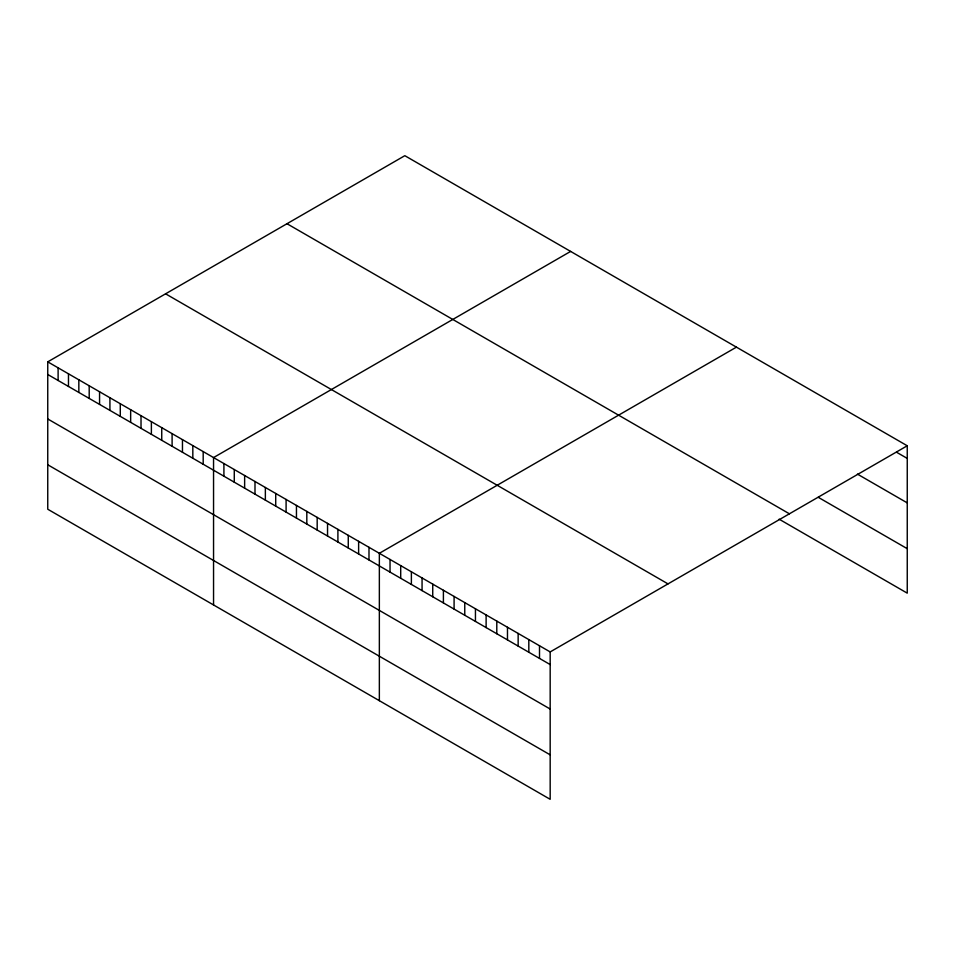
<?xml version="1.0" encoding="UTF-8"?>
<svg xmlns="http://www.w3.org/2000/svg" width="955" height="955" viewBox="0 0 955 955"><rect width="100%" height="100%" fill="white"/><g stroke="black" fill="none" stroke-linecap="round" stroke-linejoin="round"><path stroke-width="1.43" d="M47.75 361.85L550.176 651.919L550.176 799.311L47.75 509.23L47.75 361.85L404.825 155.689L907.25 445.77L907.25 593.151L779.137 519.186M570.624 251.416L213.55 457.576L213.55 604.957M736.424 347.143L379.35 553.303L379.35 700.684M550.176 651.919L907.25 445.77M896.578 452.252L907.25 458.412M857.423 474.11L907.25 502.879M818.28 497.316L907.25 548.683M286.989 223.721L789.415 513.802M165.585 293.818L668.011 583.887M47.75 374.491L550.176 664.573M47.75 418.959L550.176 709.028M47.75 464.763L550.176 754.844M539.503 645.759L539.503 658.401M528.819 639.599L528.819 652.241M518.147 633.428L518.147 646.069M507.475 627.268L507.475 639.91M496.791 621.096L496.791 633.75M486.119 614.936L486.119 627.578M475.447 608.777L475.447 621.418M464.763 602.605L464.763 615.259M454.091 596.445L454.091 609.087M443.407 590.286L443.407 602.927M432.734 584.114L432.734 596.768M422.062 577.954L422.062 590.596M411.378 571.794L411.378 584.436M400.706 565.623L400.706 578.276M390.034 559.463L390.034 572.105M368.988 547.311L368.988 559.964M358.626 541.33L358.626 553.972M348.265 535.349L348.265 547.991M337.903 529.368L337.903 542.01M327.541 523.388L327.541 536.03M317.179 517.395L317.179 530.049M306.818 511.414L306.818 524.068M296.456 505.434L296.456 518.076M286.094 499.453L286.094 512.095M275.72 493.472L275.72 506.114M265.359 487.492L265.359 500.134M254.997 481.499L254.997 494.153M244.635 475.518L244.635 488.172M234.273 469.538L234.273 482.18M223.912 463.557L223.912 476.199M203.188 451.596L203.188 464.237M192.826 445.603L192.826 458.257M182.465 439.622L182.465 452.264M172.103 433.642L172.103 446.283M161.741 427.661L161.741 440.303M151.379 421.68L151.379 434.322M141.018 415.7L141.018 428.341M130.656 409.707L130.656 422.361M120.282 403.726L120.282 416.368M109.921 397.746L109.921 410.387M99.559 391.765L99.559 404.407M89.197 385.784L89.197 398.426M78.835 379.792L78.835 392.445M68.474 373.811L68.474 386.465M58.112 367.83L58.112 380.472"/></g></svg>
